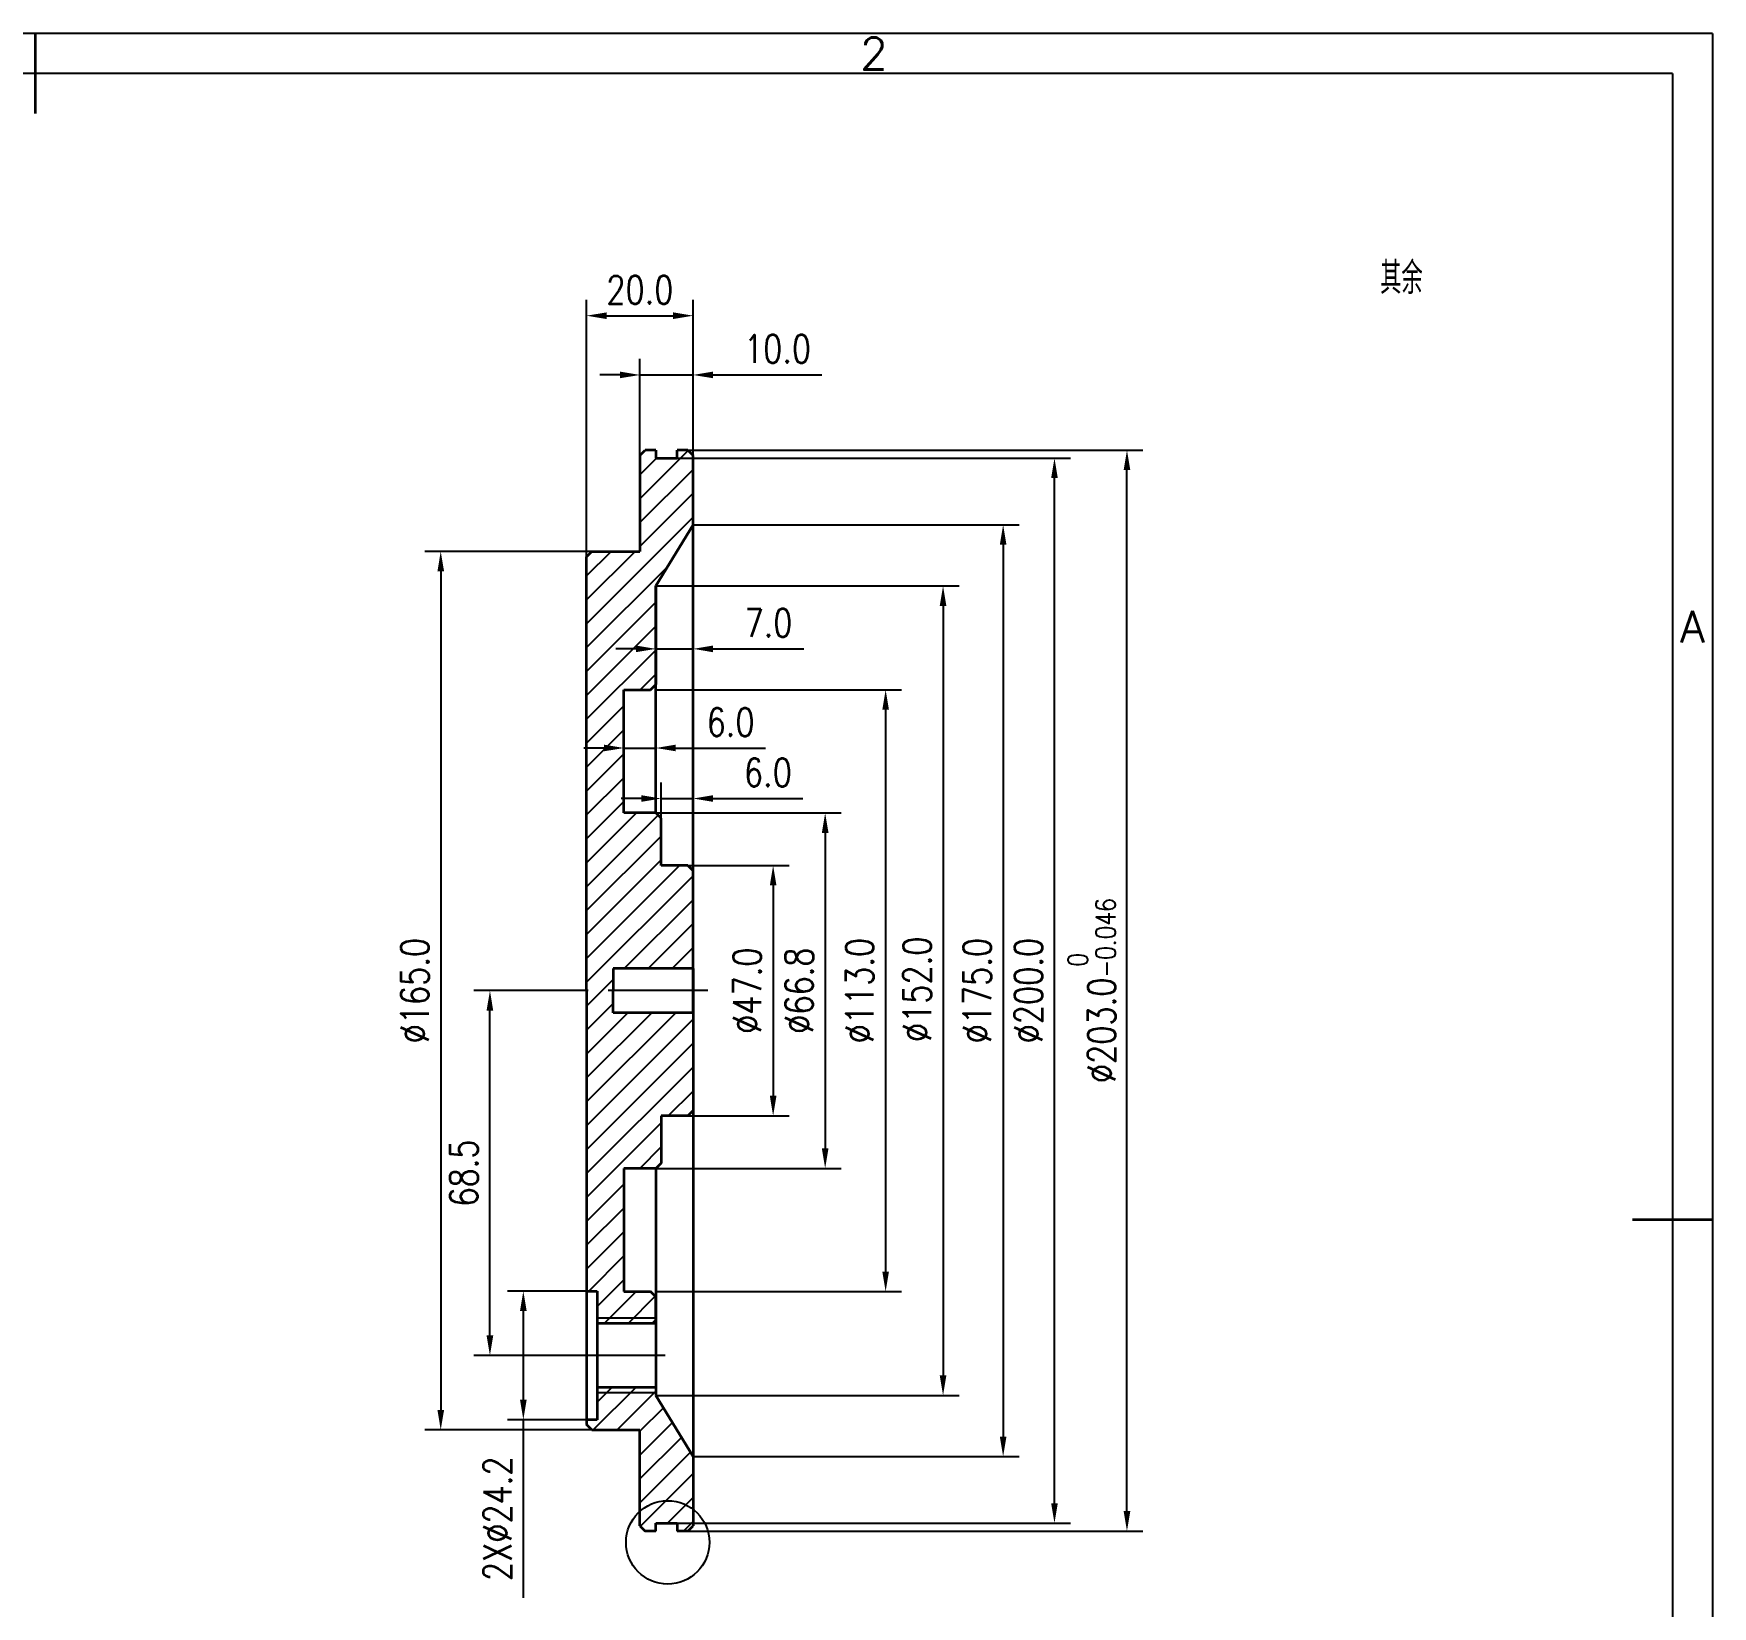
# Model space of a CAD drawing. Header units: millimetres. Extents: x -38 to 592, y -8 to 438.
# Drawn here: x 277.2 to 592.5, y 142.6 to 438 of the extents above; entities that cross this region are included whole.
import ezdxf
from ezdxf.enums import TextEntityAlignment as Align

# ---------------------------------------------------------------- set-up
doc = ezdxf.new("R2010")
doc.units = ezdxf.units.MM
doc.header["$LTSCALE"] = 15
doc.linetypes.add('CENTER', pattern=[2, 1.25, -0.25, 0.25, -0.25])
doc.layers.add('1轮廓实线层', color=7, linetype='Continuous', lineweight=35)
for name, color, linetype in [('2细线层', 4, 'Continuous'), ('3中心线层', 1, 'CENTER'), ('5剖面线层', 2, 'Continuous'), ('6文字层', 3, 'Continuous'), ('7标注层', 4, 'Continuous'), ('8符号标注层', 31, 'Continuous'), ('图框层', 7, 'Continuous')]:
    doc.layers.add(name, color=color, linetype=linetype)
doc.styles.add('PC_TEXTSTYLE', font='isocp.shx', dxfattribs={"width": 0.8, "bigfont": 'hzfs.shx'})
doc.styles.add('TH_GBDIM', font='romans.shx', dxfattribs={"width": 0.8, "bigfont": 'gbcbig.shx'})
doc.dimstyles.new('TH_GBDIM', dxfattribs={"dimscale": 1.5, "dimtxt": 3.5, "dimasz": 2.5, "dimexe": 2, "dimexo": 0, "dimgap": 1.5, "dimtad": 1, "dimdec": 1, "dimzin": 0, "dimdsep": 46, "dimtxsty": 'TH_GBDIM', "dimcen": 2.5, "dimclrd": 130, "dimclre": 130, "dimclrt": 3, "dimadec": 0, "dimazin": 0, "dimtfac": 0.714286, "dimtdec": 1, "dimtmove": 0, "dimatfit": 3, "dimfxl": 1, "dimtzin": 0, "dimlwd": -1, "dimlwe": -1, "dimarcsym": 0})

# ---------------------------------------------------------------- blocks, each defined once
blk = doc.blocks.new('*D8')
at = {"layer": '7标注层', "color": 130}
for p, q in [((400.06, 281.76), (419.09, 281.76)), ((416.09, 278.01), (416.09, 238.51)), ((400.06, 234.76), (419.09, 234.76))]:
    blk.add_line(p, q, dxfattribs=at)
for points in [[(415.47, 278.01), (416.72, 278.01), (416.09, 281.76)], [(415.47, 238.51), (416.72, 238.51), (416.09, 234.76)]]:
    blk.add_solid(points, dxfattribs=at)
at = {"layer": 'Defpoints', "color": 0}
for p in [(400.06, 281.76), (400.06, 234.76), (416.09, 234.76)]:
    blk.add_point(p, dxfattribs=at)
at = {"layer": '7标注层', "color": 3, "insert": (411.22, 258.26), "char_height": 5.25, "attachment_point": 5, "rotation": 90, "style": 'TH_GBDIM'}
blk.add_mtext('{%%c47.0}{}{}', dxfattribs=at)
blk = doc.blocks.new('*D9')
at = {"layer": '7标注层', "color": 130}
for p, q in [((394.06, 291.64), (428.86, 291.64)), ((425.86, 287.89), (425.86, 228.64)), ((394.06, 224.89), (428.86, 224.89))]:
    blk.add_line(p, q, dxfattribs=at)
for points in [[(425.24, 287.89), (426.49, 287.89), (425.86, 291.64)], [(425.24, 228.64), (426.49, 228.64), (425.86, 224.89)]]:
    blk.add_solid(points, dxfattribs=at)
at = {"layer": 'Defpoints', "color": 0}
for p in [(394.06, 291.64), (394.06, 224.89), (425.86, 224.89)]:
    blk.add_point(p, dxfattribs=at)
at = {"layer": '7标注层', "color": 3, "insert": (420.99, 258.26), "char_height": 5.25, "attachment_point": 5, "rotation": 90, "style": 'TH_GBDIM'}
blk.add_mtext('{%%c66.8}{}{}', dxfattribs=at)
blk = doc.blocks.new('*D10')
at = {"layer": '7标注层', "color": 130}
for p, q in [((394.06, 314.76), (440.22, 314.76)), ((437.22, 311.01), (437.22, 205.51)), ((394.06, 201.76), (440.22, 201.76))]:
    blk.add_line(p, q, dxfattribs=at)
for points in [[(436.59, 311.01), (437.84, 311.01), (437.22, 314.76)], [(436.59, 205.51), (437.84, 205.51), (437.22, 201.76)]]:
    blk.add_solid(points, dxfattribs=at)
at = {"layer": 'Defpoints', "color": 0}
for p in [(394.06, 314.76), (394.06, 201.76), (437.22, 201.76)]:
    blk.add_point(p, dxfattribs=at)
at = {"layer": '7标注层', "color": 3, "insert": (432.34, 258.26), "char_height": 5.25, "attachment_point": 5, "rotation": 90, "style": 'TH_GBDIM'}
blk.add_mtext('{%%c113.0}{}{}', dxfattribs=at)
blk = doc.blocks.new('*D11')
at = {"layer": '7标注层', "color": 130}
for p, q in [((394.06, 334.26), (451, 334.26)), ((448, 330.51), (448, 186.01)), ((394.06, 182.26), (451, 182.26))]:
    blk.add_line(p, q, dxfattribs=at)
for points in [[(447.38, 330.51), (448.63, 330.51), (448, 334.26)], [(447.38, 186.01), (448.63, 186.01), (448, 182.26)]]:
    blk.add_solid(points, dxfattribs=at)
at = {"layer": 'Defpoints', "color": 0}
for p in [(394.06, 334.26), (394.06, 182.26), (448, 182.26)]:
    blk.add_point(p, dxfattribs=at)
at = {"layer": '7标注层', "color": 3, "insert": (443.13, 258.51), "char_height": 5.25, "attachment_point": 5, "rotation": 90, "style": 'TH_GBDIM'}
blk.add_mtext('{%%c152.0}{}{}', dxfattribs=at)
blk = doc.blocks.new('*D12')
at = {"layer": '7标注层', "color": 130}
for p, q in [((401.06, 345.76), (462.29, 345.76)), ((459.29, 342.01), (459.29, 174.51)), ((401.06, 170.76), (462.29, 170.76))]:
    blk.add_line(p, q, dxfattribs=at)
for points in [[(458.66, 342.01), (459.91, 342.01), (459.29, 345.76)], [(458.66, 174.51), (459.91, 174.51), (459.29, 170.76)]]:
    blk.add_solid(points, dxfattribs=at)
at = {"layer": 'Defpoints', "color": 0}
for p in [(401.06, 345.76), (401.06, 170.76), (459.29, 170.76)]:
    blk.add_point(p, dxfattribs=at)
at = {"layer": '7标注层', "color": 3, "insert": (454.41, 258.26), "char_height": 5.25, "attachment_point": 5, "rotation": 90, "style": 'TH_GBDIM'}
blk.add_mtext('{%%c175.0}{}{}', dxfattribs=at)
blk = doc.blocks.new('*D13')
at = {"layer": '7标注层', "color": 130}
for p, q in [((400.06, 359.76), (485.54, 359.76)), ((482.54, 160.51), (482.54, 356.01)), ((400.06, 156.76), (485.54, 156.76))]:
    blk.add_line(p, q, dxfattribs=at)
for points in [[(481.92, 356.01), (483.17, 356.01), (482.54, 359.76)], [(481.92, 160.51), (483.17, 160.51), (482.54, 156.76)]]:
    blk.add_solid(points, dxfattribs=at)
at = {"layer": 'Defpoints', "color": 0}
for p in [(400.06, 359.76), (482.54, 359.76), (400.06, 156.76)]:
    blk.add_point(p, dxfattribs=at)
at = {"layer": '7标注层', "color": 3, "insert": (475.92, 258.26), "char_height": 5.25, "attachment_point": 5, "rotation": 90, "style": 'TH_GBDIM'}
blk.add_mtext('{%%c203.0}{}{\\H0.7143x;\\S 0^ -0.046;}', dxfattribs=at)
blk = doc.blocks.new('*D14')
at = {"layer": '7标注层', "color": 130}
for p, q in [((381.06, 339.76), (381.06, 388.02)), ((401.06, 359.76), (401.06, 388.02)), ((384.81, 385.02), (397.31, 385.02))]:
    blk.add_line(p, q, dxfattribs=at)
for points in [[(384.81, 385.64), (384.81, 384.39), (381.06, 385.02)], [(397.31, 385.64), (397.31, 384.39), (401.06, 385.02)]]:
    blk.add_solid(points, dxfattribs=at)
at = {"layer": 'Defpoints', "color": 0}
for p in [(401.06, 385.02), (401.06, 359.76), (381.06, 339.76)]:
    blk.add_point(p, dxfattribs=at)
at = {"layer": '7标注层', "color": 3, "insert": (391.06, 389.89), "char_height": 5.25, "attachment_point": 5, "style": 'TH_GBDIM'}
blk.add_mtext('20.0', dxfattribs=at)
blk = doc.blocks.new('*D15')
at = {"layer": '7标注层', "color": 130}
for p, q in [((382.06, 340.76), (350.66, 340.76)), ((353.66, 337.01), (353.66, 179.51)), ((382.06, 175.76), (350.66, 175.76))]:
    blk.add_line(p, q, dxfattribs=at)
for points in [[(353.04, 337.01), (354.29, 337.01), (353.66, 340.76)], [(353.04, 179.51), (354.29, 179.51), (353.66, 175.76)]]:
    blk.add_solid(points, dxfattribs=at)
at = {"layer": 'Defpoints', "color": 0}
for p in [(382.06, 340.76), (353.66, 175.76), (382.06, 175.76)]:
    blk.add_point(p, dxfattribs=at)
at = {"layer": '7标注层', "color": 3, "insert": (348.79, 258.26), "char_height": 5.25, "attachment_point": 5, "rotation": 90, "style": 'TH_GBDIM'}
blk.add_mtext('{%%c165.0}{}{}', dxfattribs=at)
blk = doc.blocks.new('*D16')
at = {"layer": '7标注层', "color": 130}
for p, q in [((391.06, 358.76), (391.06, 376.89)), ((401.06, 358.76), (401.06, 376.89)), ((387.31, 373.89), (383.56, 373.89)), ((391.06, 373.89), (401.06, 373.89)), ((404.81, 373.89), (425.26, 373.89))]:
    blk.add_line(p, q, dxfattribs=at)
for points in [[(387.31, 374.52), (387.31, 373.27), (391.06, 373.89)], [(404.81, 374.52), (404.81, 373.27), (401.06, 373.89)]]:
    blk.add_solid(points, dxfattribs=at)
at = {"layer": 'Defpoints', "color": 0}
for p in [(401.06, 373.89), (391.06, 358.76), (401.06, 358.76)]:
    blk.add_point(p, dxfattribs=at)
at = {"layer": '7标注层', "color": 3, "insert": (416.91, 378.77), "char_height": 5.25, "attachment_point": 5, "style": 'TH_GBDIM'}
blk.add_mtext('10.0', dxfattribs=at)
blk = doc.blocks.new('*D18')
at = {"layer": '7标注层', "color": 130}
for p, q in [((381.06, 201.84), (366.17, 201.84)), ((369.17, 198.09), (369.17, 181.44)), ((381.06, 177.69), (366.17, 177.69)), ((369.17, 177.69), (369.17, 144.24))]:
    blk.add_line(p, q, dxfattribs=at)
for points in [[(368.55, 198.09), (369.8, 198.09), (369.17, 201.84)], [(368.55, 181.44), (369.8, 181.44), (369.17, 177.69)]]:
    blk.add_solid(points, dxfattribs=at)
at = {"layer": 'Defpoints', "color": 0}
for p in [(381.06, 201.84), (369.17, 177.69), (381.06, 177.69)]:
    blk.add_point(p, dxfattribs=at)
at = {"layer": '7标注层', "color": 3, "insert": (364.3, 159.09), "char_height": 5.25, "attachment_point": 5, "rotation": 90, "style": 'TH_GBDIM'}
blk.add_mtext('{2X%%c24.2}{}{}', dxfattribs=at)
blk = doc.blocks.new('*D21')
at = {"layer": '7标注层', "color": 130}
for p, q in [((398.06, 358.26), (471.93, 358.26)), ((468.93, 162.01), (468.93, 354.51)), ((398.06, 158.26), (471.93, 158.26))]:
    blk.add_line(p, q, dxfattribs=at)
for points in [[(468.3, 354.51), (469.55, 354.51), (468.93, 358.26)], [(468.3, 162.01), (469.55, 162.01), (468.93, 158.26)]]:
    blk.add_solid(points, dxfattribs=at)
at = {"layer": 'Defpoints', "color": 0}
for p in [(398.06, 358.26), (468.93, 358.26), (398.06, 158.26)]:
    blk.add_point(p, dxfattribs=at)
at = {"layer": '7标注层', "color": 3, "insert": (464.05, 258.26), "char_height": 5.25, "attachment_point": 5, "rotation": 90, "style": 'TH_GBDIM'}
blk.add_mtext('{%%c200.0}{}{}', dxfattribs=at)
blk = doc.blocks.new('*D22')
at = {"layer": '7标注层', "color": 130}
for p, q in [((394.06, 325.01), (394.06, 319.45)), ((401.06, 325.01), (401.06, 319.45)), ((390.31, 322.45), (386.56, 322.45)), ((394.06, 322.45), (401.06, 322.45)), ((404.81, 322.45), (421.86, 322.45))]:
    blk.add_line(p, q, dxfattribs=at)
for points in [[(390.31, 323.07), (390.31, 321.82), (394.06, 322.45)], [(404.81, 323.07), (404.81, 321.82), (401.06, 322.45)]]:
    blk.add_solid(points, dxfattribs=at)
at = {"layer": 'Defpoints', "color": 0}
for p in [(394.06, 325.01), (401.06, 325.01), (401.06, 322.45)]:
    blk.add_point(p, dxfattribs=at)
at = {"layer": '7标注层', "color": 3, "insert": (415.21, 327.32), "char_height": 5.25, "attachment_point": 5, "style": 'TH_GBDIM'}
blk.add_mtext('7.0', dxfattribs=at)
blk = doc.blocks.new('*D23')
at = {"layer": '7标注层', "color": 130}
for p, q in [((388.06, 314.76), (388.06, 300.83)), ((394.06, 311.01), (394.06, 300.83)), ((384.31, 303.83), (380.56, 303.83)), ((388.06, 303.83), (394.06, 303.83)), ((397.81, 303.83), (414.66, 303.83))]:
    blk.add_line(p, q, dxfattribs=at)
for points in [[(384.31, 304.46), (384.31, 303.21), (388.06, 303.83)], [(397.81, 304.46), (397.81, 303.21), (394.06, 303.83)]]:
    blk.add_solid(points, dxfattribs=at)
at = {"layer": 'Defpoints', "color": 0}
for p in [(388.06, 314.76), (394.06, 311.01), (394.06, 303.83)]:
    blk.add_point(p, dxfattribs=at)
at = {"layer": '7标注层', "color": 3, "insert": (408.11, 308.71), "char_height": 5.25, "attachment_point": 5, "style": 'TH_GBDIM'}
blk.add_mtext('6.0', dxfattribs=at)
blk = doc.blocks.new('*D24')
at = {"layer": '7标注层', "color": 130}
for p, q in [((395.06, 281.76), (395.06, 297.34)), ((401.06, 280.76), (401.06, 297.34)), ((391.31, 294.34), (387.56, 294.34)), ((395.06, 294.34), (401.06, 294.34)), ((404.81, 294.34), (421.66, 294.34))]:
    blk.add_line(p, q, dxfattribs=at)
for points in [[(391.31, 294.97), (391.31, 293.72), (395.06, 294.34)], [(404.81, 294.97), (404.81, 293.72), (401.06, 294.34)]]:
    blk.add_solid(points, dxfattribs=at)
at = {"layer": 'Defpoints', "color": 0}
for p in [(401.06, 294.34), (395.06, 281.76), (401.06, 280.76)]:
    blk.add_point(p, dxfattribs=at)
at = {"layer": '7标注层', "color": 3, "insert": (415.11, 299.22), "char_height": 5.25, "attachment_point": 5, "style": 'TH_GBDIM'}
blk.add_mtext('6.0', dxfattribs=at)
blk = doc.blocks.new('*D25')
at = {"layer": '7标注层', "color": 130}
for p, q in [((378.72, 258.26), (359.9, 258.26)), ((362.9, 193.51), (362.9, 254.51)), ((380.31, 189.76), (359.9, 189.76))]:
    blk.add_line(p, q, dxfattribs=at)
for points in [[(362.27, 254.51), (363.52, 254.51), (362.9, 258.26)], [(362.27, 193.51), (363.52, 193.51), (362.9, 189.76)]]:
    blk.add_solid(points, dxfattribs=at)
at = {"layer": 'Defpoints', "color": 0}
for p in [(362.9, 258.26), (378.72, 258.26), (380.31, 189.76)]:
    blk.add_point(p, dxfattribs=at)
at = {"layer": '7标注层', "color": 3, "insert": (358.02, 224.01), "char_height": 5.25, "attachment_point": 5, "rotation": 90, "style": 'TH_GBDIM'}
blk.add_mtext('{68.5}{}{}', dxfattribs=at)

msp = doc.modelspace()

# ---------------------------------------------------------------- hatches: boundary and pattern name
at = {"layer": '5剖面线层'}
h = msp.add_hatch(dxfattribs=at)
h.set_pattern_fill('ANSI31', color=256, style=0)
h.paths.add_polyline_path([(401.06, 345.76), (401.06, 358.76), (400.06, 359.76), (398.06, 359.76), (398.06, 358.26), (394.06, 358.26), (394.06, 359.76), (392.06, 359.76), (391.06, 358.76), (391.06, 340.76), (382.06, 340.76), (381.06, 339.76), (381.06, 258.26), (386.06, 258.26), (386.06, 262.41), (401.06, 262.41), (401.06, 280.76), (400.06, 281.76), (395.06, 281.76), (395.06, 290.64), (394.06, 291.64), (388.06, 291.64), (388.06, 314.76), (394.06, 314.76), (394.06, 334.26)])
h = msp.add_hatch(dxfattribs=at)
h.set_pattern_fill('ANSI31', color=256, style=0)
h.paths.add_polyline_path([(401.06, 254.11), (386.06, 254.11), (386.06, 258.26), (381.06, 258.26), (381.06, 201.84), (383.06, 201.84), (383.06, 197.26), (394.06, 197.26), (394.06, 200.76), (393.06, 201.76), (388.06, 201.76), (388.06, 224.89), (395.06, 224.89), (395.06, 234.76), (400.06, 234.76), (401.06, 235.76)])
h.paths.add_polyline_path([(394.06, 182.26), (383.06, 182.26), (383.06, 177.69), (381.06, 177.69), (381.06, 176.76), (382.06, 175.76), (391.06, 175.76), (391.06, 157.76), (392.06, 156.76), (394.06, 156.76), (394.06, 158.26), (398.06, 158.26), (398.06, 156.76), (400.06, 156.76), (401.06, 157.76), (401.06, 170.76)])
h.paths.add_polyline_path([(394.06, 197.26), (383.06, 197.26), (383.06, 195.76), (394.06, 195.76)])
h.paths.add_polyline_path([(394.06, 183.76), (383.06, 183.76), (383.06, 182.26), (394.06, 182.26)])

# ---------------------------------------------------------------- linework, layer by layer
at = {"layer": '1轮廓实线层'}
for p, q in [((277.5, 438), (277.5, 423)), ((391.06, 358.76), (392.06, 359.76)), ((394.06, 359.76), (392.06, 359.76)), ((394.06, 359.76), (394.06, 358.26)), ((400.06, 359.76), (398.06, 359.76)), ((398.06, 358.26), (398.06, 359.76)), ((400.06, 359.76), (401.06, 358.76)), ((391.06, 358.76), (391.06, 340.76)), ((394.06, 358.26), (398.06, 358.26)), ((401.06, 258.26), (401.06, 358.76)), ((394.06, 334.26), (401.06, 345.76)), ((382.06, 340.76), (381.06, 339.76)), ((382.06, 340.76), (381.06, 339.76)), ((382.06, 340.76), (391.06, 340.76)), ((381.06, 258.26), (381.06, 339.76)), ((394.06, 291.64), (394.06, 334.26)), ((394.06, 334.26), (394.06, 315.76)), ((393.06, 314.76), (394.06, 315.76)), ((388.06, 291.64), (388.06, 314.76)), ((388.06, 314.76), (393.06, 314.76)), ((394.06, 291.64), (388.06, 291.64)), ((395.06, 290.64), (394.06, 291.64)), ((395.06, 281.76), (395.06, 290.64)), ((400.06, 281.76), (395.06, 281.76)), ((400.06, 281.76), (401.06, 280.76)), ((401.06, 258.26), (401.06, 280.76)), ((401.06, 262.41), (386.06, 262.41)), ((386.06, 262.41), (386.06, 258.26)), ((401.06, 262.41), (401.06, 258.26)), ((381.06, 258.26), (381.06, 176.76)), ((386.06, 254.11), (386.06, 258.26)), ((401.06, 254.11), (401.06, 258.26)), ((401.06, 258.26), (401.06, 235.76)), ((401.06, 258.26), (401.06, 157.76)), ((401.06, 254.11), (386.06, 254.11)), ((395.06, 234.76), (395.06, 225.89)), ((400.06, 234.76), (395.06, 234.76)), ((400.06, 234.76), (401.06, 235.76)), ((388.06, 224.89), (388.06, 201.76)), ((394.06, 224.89), (388.06, 224.89)), ((395.06, 225.89), (394.06, 224.89)), ((394.06, 224.89), (394.06, 182.26)), ((592.5, 215.25), (577.5, 215.25)), ((381.06, 201.84), (383.06, 201.84)), ((383.06, 201.84), (383.06, 177.69)), ((388.06, 201.76), (393.06, 201.76)), ((394.06, 200.76), (393.06, 201.76)), ((394.06, 195.76), (394.06, 200.76)), ((394.06, 195.76), (383.06, 195.76)), ((394.06, 183.76), (383.06, 183.76)), ((394.06, 182.26), (401.06, 170.76)), ((383.06, 177.69), (381.06, 177.69)), ((382.06, 175.76), (381.06, 176.76)), ((382.06, 175.76), (391.06, 175.76)), ((391.06, 157.76), (391.06, 175.76)), ((391.06, 157.76), (392.06, 156.76)), ((394.06, 156.76), (394.06, 158.26)), ((394.06, 158.26), (398.06, 158.26)), ((398.06, 158.26), (398.06, 156.76)), ((400.06, 156.76), (401.06, 157.76)), ((394.06, 156.76), (392.06, 156.76)), ((400.06, 156.76), (398.06, 156.76))]:
    msp.add_line(p, q, dxfattribs=at)
at = {"layer": '2细线层'}
for p, q in [((592.5, 438), (-37.5, 438)), ((277.5, 438), (277.5, 430.5)), ((592.5, 438), (592.5, -7.5)), ((592.5, 215.25), (585, 215.25)), ((394.06, 196.76), (383.06, 196.76)), ((394.06, 182.76), (383.06, 182.76))]:
    msp.add_line(p, q, dxfattribs=at)
at = {"layer": '3中心线层'}
for p, q in [((403.85, 258.26), (378.72, 258.26)), ((403.85, 258.26), (378.72, 258.26)), ((395.8, 189.76), (380.31, 189.76))]:
    msp.add_line(p, q, dxfattribs=at)
at = {"layer": '8符号标注层'}
msp.add_circle((396.29, 154.65), 7.83, dxfattribs=at)
at = {"layer": '图框层'}
for q in [(0, 430.5), (585, 0)]:
    msp.add_line((585, 430.5), q, dxfattribs=at)

# ---------------------------------------------------------------- texts
at = {"layer": '6文字层', "style": 'TH_GBDIM'}
for s, p in [('2', (435, 434.25)), ('A', (588.75, 326.62))]:
    msp.add_text(s, height=6, dxfattribs=at).set_placement(p, align=Align.MIDDLE)
at = {"layer": '6文字层', "style": 'PC_TEXTSTYLE', "width": 0.667}
msp.add_text('其余', height=6, dxfattribs=at).set_placement((530.09, 389.09))

# ---------------------------------------------------------------- dimensions: what is measured, and where the dimension line sits
at = {"layer": '7标注层'}
for base, p1, p2, picture, middle in [((401.06, 385.02), (381.06, 339.76), (401.06, 359.76), '*D14', (391.06, 389.89)), ((401.06, 373.89), (391.06, 358.76), (401.06, 358.76), '*D16', (416.91, 378.77)), ((401.06, 322.45), (394.06, 325.01), (401.06, 325.01), '*D22', (415.21, 327.32)), ((394.06, 303.83), (388.06, 314.76), (394.06, 311.01), '*D23', (408.11, 308.71)), ((401.06, 294.34), (395.06, 281.76), (401.06, 280.76), '*D24', (415.11, 299.22))]:
    dim = msp.add_linear_dim(base=base, p1=p1, p2=p2, dimstyle='TH_GBDIM', dxfattribs=at)
    dim.commit()
    dim.dimension.update_dxf_attribs({"geometry": picture, "text_midpoint": middle})
for base, p1, p2, text, picture, middle in [((482.54, 359.76), (400.06, 156.76), (400.06, 359.76), '{%%c<>}{}{\\H0.7143x;\\S 0^ -0.046;}', '*D13', (475.92, 258.26)), ((468.93, 358.26), (398.06, 158.26), (398.06, 358.26), '{%%c<>}{}{}', '*D21', (464.05, 258.26)), ((353.66, 175.76), (382.06, 340.76), (382.06, 175.76), '{%%c<>}{}{}', '*D15', (348.79, 258.26)), ((437.22, 201.76), (394.06, 314.76), (394.06, 201.76), '{%%c<>}{}{}', '*D10', (432.34, 258.26)), ((425.86417485, 224.8896484), (394.06108607, 291.6396484), (394.06108607, 224.8896484), '{%%c<>}{}{}', '*D9', (420.98917485, 258.2646484)), ((362.9, 258.26), (380.31, 189.76), (378.72, 258.26), '{<>}{}{}', '*D25', (358.02, 224.01))]:
    dim = msp.add_linear_dim(base=base, p1=p1, p2=p2, angle=90, text=text, dimstyle='TH_GBDIM', override={"dimgap": 1.5, "dimtad": 1, "dimjust": 0, "dimdec": 1, "dimlfac": 1, "dimse1": 0, "dimse2": 0, "dimsd1": 0, "dimsd2": 0}, dxfattribs=at)
    dim.commit()
    dim.dimension.update_dxf_attribs({"geometry": picture, "text_midpoint": middle})
for base, p1, p2, text, picture, middle in [((459.29, 170.76), (401.06, 345.76), (401.06, 170.76), '{%%c<>}{}{}', '*D12', (459.29, 258.26)), ((448, 182.26), (394.06, 334.26), (394.06, 182.26), '{%%c<>}{}{}', '*D11', (448, 258.51)), ((416.09, 234.76), (400.06, 281.76), (400.06, 234.76), '{%%c<>}{}{}', '*D8', (416.09, 258.26)), ((369.17414203, 177.6896484), (381.06108607, 201.8396484), (381.06108607, 177.6896484), '{2X%%c<>}{}{}', '*D18', (369.17414203, 159.0896484))]:
    dim = msp.add_linear_dim(base=base, p1=p1, p2=p2, angle=90, text=text, dimstyle='TH_GBDIM', override={"dimgap": 1.5, "dimtad": 1, "dimjust": 0, "dimdec": 1, "dimlfac": 1, "dimse1": 0, "dimse2": 0, "dimsd1": 0, "dimsd2": 0}, dxfattribs=at)
    dim.commit()
    dim.dimension.update_dxf_attribs({"geometry": picture, "text_midpoint": middle, "dimtype": 160})

doc.saveas('drawing.dxf')
